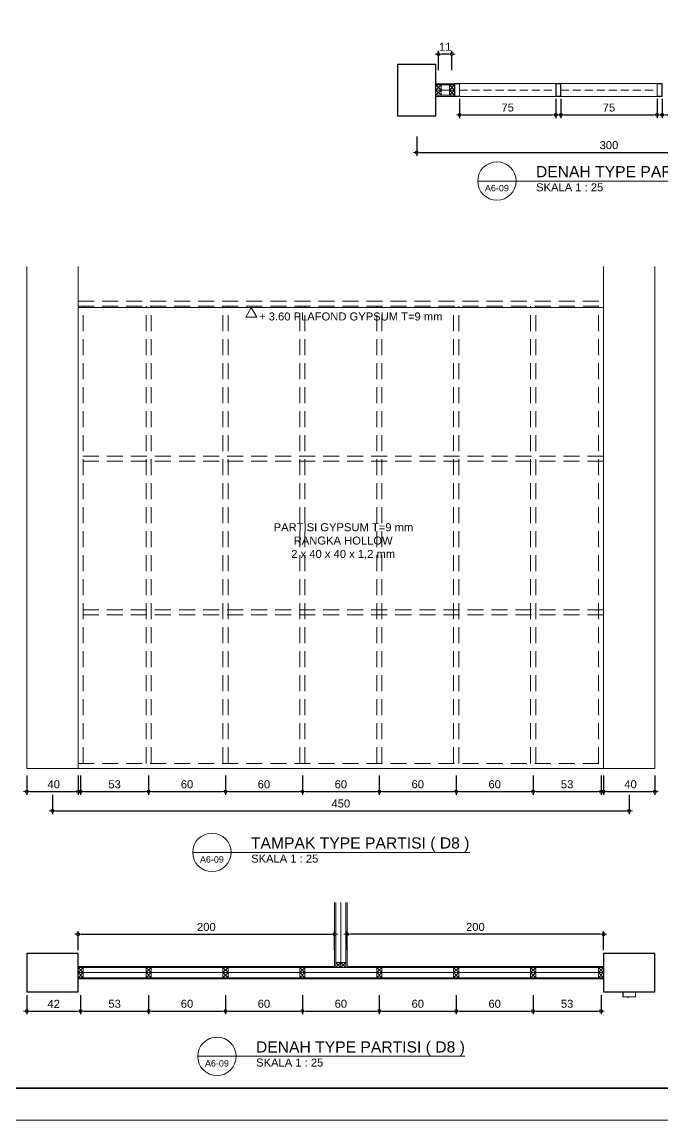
# Model space of a CAD drawing. Header units: millimetres. Extents: x -11 to 1625, y -267 to 180.
# Drawn here: x 957.42 to 977.39, y 118 to 152.3 of the extents above; entities that cross this region are included whole.
import ezdxf
from ezdxf.enums import TextEntityAlignment as Align

# ---------------------------------------------------------------- set-up
doc = ezdxf.new("R2010")
doc.units = ezdxf.units.MM
doc.linetypes.add('HIDDEN', pattern=[0.375, 0.25, -0.125])
for name, color, linetype, lineweight in [('ars', 11, 'Continuous', 5), ('GRS KOP', 1, 'Continuous', 35), ('KOLOM', 1, 'Continuous', 30), ('kop', 7, 'Continuous', 20), ('kus', 63, 'Continuous', 15), ('lan', 7, 'Continuous', 15), ('not', 7, 'Continuous', 20), ('PARTISI', 190, 'Continuous', 9), ('tem', 5, 'Continuous', 20), ('u', 6, 'Continuous', 20)]:
    doc.layers.add(name, color=color, linetype=linetype, lineweight=lineweight)
doc.styles.add('BARU', font='complex.shx')
doc.styles.add('S', font='SIMPLEX', dxfattribs={"width": 1.1})
doc.styles.get("Standard").update_dxf_attribs({"font": 'ARIALUNI.TTF'})
doc.dimstyles.new('SK-25', dxfattribs={"dimtxt": 0.25, "dimasz": 0.1, "dimexe": 0.1, "dimexo": 0, "dimgap": 0.1, "dimtad": 1, "dimdec": 0, "dimlfac": 25, "dimzin": 12, "dimdsep": 46, "dimtxsty": 'Standard', "dimblk": 'BULAT', "dimcen": 0.1, "dimclrd": 256, "dimadec": 0, "dimazin": 3, "dimtfac": 1, "dimtdec": 0, "dimtofl": 0, "dimtmove": 0, "dimatfit": 3, "dimldrblk": 'BULAT', "dimfxl": 0, "dimtolj": 1, "dimtzin": 0, "dimarcsym": 0})

# ---------------------------------------------------------------- blocks, each defined once
blk = doc.blocks.new('kop')
at = {"layer": 'GRS KOP'}
blk.add_lwpolyline([(1, 54), (83, 54), (83, 1), (1, 1)], close=True, dxfattribs=at)
at = {"layer": 'kop', "color": 7}
blk.add_line((0, 0), (84, 0), dxfattribs=at)
at = {"layer": 'kop', "style": 'BARU', "flags": 4}
for p, height in [((73.8, 5.4), 0.35), ((80.303, 5.382), 0.25), ((73.8, 4.9), 0.35), ((80.303, 4.882), 0.25), ((73.8, 4.4), 0.35), ((80.303, 4.382), 0.25)]:
    blk.add_attdef('-', p, '', height=height, dxfattribs=at)
at = {"layer": 'kop', "flags": 4}
for tag, p in [('AR-00', (78.057, 2.648)), ('00', (81.238, 2.647))]:
    blk.add_attdef(tag, text='', height=0.35, dxfattribs=at).set_placement(p, align=Align.MIDDLE)
blk = doc.blocks.new('K1')
at = {"layer": 'KOLOM'}
blk.add_lwpolyline([(0.2, 0.15), (-0.2, 0.15), (-0.2, -0.15), (0.2, -0.15), (0.2, 0.15)], dxfattribs=at)
blk = doc.blocks.new('PEILA')
blk.add_lwpolyline([(-0.188, -0.325), (0.188, -0.325), (0, 0)], close=True)
at = {"style": 'S', "width": 1.1, "flags": 4}
blk.add_attdef('CAT', (0.265, -0.289), '', height=0.2, dxfattribs=at)
blk = doc.blocks.new('Ndtpd')
blk.add_line((0.747, 0), (-0.747, 0))
blk.add_circle((0, 0), 0.747)
at = {"flags": 4}
for tag, height, p in [('NO', 0.5, (0, 0.148)), ('NOLBR', 0.3, (0, -0.398))]:
    blk.add_attdef(tag, text='', height=height, dxfattribs=at).set_placement(p, align=Align.CENTER)
for tag, p, height in [('NDTPD', (1.516, 0.148), 0.5), ('SKALA', (1.523, -0.398), 0.3)]:
    blk.add_attdef(tag, p, '', height=height, dxfattribs=at)
blk = doc.blocks.new('BULAT')
for p, q in [((-1, 0), (1, 0)), ((0, -1), (0, 1))]:
    blk.add_line(p, q)
blk.add_circle((0, 0), 0.5)
blk = doc.blocks.new('*D2324')
at = {"layer": 'Defpoints', "color": 0, "ltscale": 0.15}
for p in [(966.169, 121.904), (968.569, 121.904), (968.569, 121.404)]:
    blk.add_point(p, dxfattribs=at)
at = {"layer": 'u', "color": 0, "lineweight": -2, "ltscale": 0.15}
for p, q in [((966.169, 121.904), (966.169, 121.304)), ((968.569, 121.904), (968.569, 121.304))]:
    blk.add_line(p, q, dxfattribs=at)
at = {"layer": 'u', "lineweight": -2, "ltscale": 0.15}
blk.add_line((966.269, 121.404), (968.469, 121.404), dxfattribs=at)
at = {"layer": 'u', "lineweight": -2, "ltscale": 0.15, "xscale": 0.1, "yscale": 0.1, "zscale": 0.1, "rotation": 180}
blk.add_blockref('BULAT', (966.169, 121.404), dxfattribs=at)
at = {"layer": 'u', "lineweight": -2, "ltscale": 0.15, "xscale": 0.1, "yscale": 0.1, "zscale": 0.1}
blk.add_blockref('BULAT', (968.569, 121.404), dxfattribs=at)
at = {"layer": 'u', "color": 0, "ltscale": 0.15, "insert": (967.369, 121.631), "char_height": 0.25, "attachment_point": 5}
blk.add_mtext('\\A1;60', dxfattribs=at)
blk = doc.blocks.new('*D2325')
at = {"layer": 'Defpoints', "color": 0, "ltscale": 0.15}
for p in [(968.569, 121.904), (970.969, 121.904), (970.969, 121.404)]:
    blk.add_point(p, dxfattribs=at)
at = {"layer": 'u', "color": 0, "lineweight": -2, "ltscale": 0.15}
for p, q in [((968.569, 121.904), (968.569, 121.304)), ((970.969, 121.904), (970.969, 121.304))]:
    blk.add_line(p, q, dxfattribs=at)
at = {"layer": 'u', "lineweight": -2, "ltscale": 0.15}
blk.add_line((968.669, 121.404), (970.869, 121.404), dxfattribs=at)
at = {"layer": 'u', "lineweight": -2, "ltscale": 0.15, "xscale": 0.1, "yscale": 0.1, "zscale": 0.1, "rotation": 180}
blk.add_blockref('BULAT', (968.569, 121.404), dxfattribs=at)
at = {"layer": 'u', "lineweight": -2, "ltscale": 0.15, "xscale": 0.1, "yscale": 0.1, "zscale": 0.1}
blk.add_blockref('BULAT', (970.969, 121.404), dxfattribs=at)
at = {"layer": 'u', "color": 0, "ltscale": 0.15, "insert": (969.769, 121.631), "char_height": 0.25, "attachment_point": 5}
blk.add_mtext('\\A1;60', dxfattribs=at)
blk = doc.blocks.new('*D2326')
at = {"layer": 'Defpoints', "color": 0, "ltscale": 0.15}
for p in [(963.769, 121.904), (966.169, 121.904), (966.169, 121.404)]:
    blk.add_point(p, dxfattribs=at)
at = {"layer": 'u', "color": 0, "lineweight": -2, "ltscale": 0.15}
for p, q in [((963.769, 121.904), (963.769, 121.304)), ((966.169, 121.904), (966.169, 121.304))]:
    blk.add_line(p, q, dxfattribs=at)
at = {"layer": 'u', "lineweight": -2, "ltscale": 0.15}
blk.add_line((963.869, 121.404), (966.069, 121.404), dxfattribs=at)
at = {"layer": 'u', "lineweight": -2, "ltscale": 0.15, "xscale": 0.1, "yscale": 0.1, "zscale": 0.1, "rotation": 180}
blk.add_blockref('BULAT', (963.769, 121.404), dxfattribs=at)
at = {"layer": 'u', "lineweight": -2, "ltscale": 0.15, "xscale": 0.1, "yscale": 0.1, "zscale": 0.1}
blk.add_blockref('BULAT', (966.169, 121.404), dxfattribs=at)
at = {"layer": 'u', "color": 0, "ltscale": 0.15, "insert": (964.969, 121.631), "char_height": 0.25, "attachment_point": 5}
blk.add_mtext('\\A1;60', dxfattribs=at)
blk = doc.blocks.new('*D2327')
at = {"layer": 'Defpoints', "color": 0, "ltscale": 0.15}
for p in [(961.369, 121.904), (963.769, 121.904), (963.769, 121.404)]:
    blk.add_point(p, dxfattribs=at)
at = {"layer": 'u', "color": 0, "lineweight": -2, "ltscale": 0.15}
for p, q in [((961.369, 121.904), (961.369, 121.304)), ((963.769, 121.904), (963.769, 121.304))]:
    blk.add_line(p, q, dxfattribs=at)
at = {"layer": 'u', "lineweight": -2, "ltscale": 0.15}
blk.add_line((961.469, 121.404), (963.669, 121.404), dxfattribs=at)
at = {"layer": 'u', "lineweight": -2, "ltscale": 0.15, "xscale": 0.1, "yscale": 0.1, "zscale": 0.1, "rotation": 180}
blk.add_blockref('BULAT', (961.369, 121.404), dxfattribs=at)
at = {"layer": 'u', "lineweight": -2, "ltscale": 0.15, "xscale": 0.1, "yscale": 0.1, "zscale": 0.1}
blk.add_blockref('BULAT', (963.769, 121.404), dxfattribs=at)
at = {"layer": 'u', "color": 0, "ltscale": 0.15, "insert": (962.569, 121.631), "char_height": 0.25, "attachment_point": 5}
blk.add_mtext('\\A1;60', dxfattribs=at)
blk = doc.blocks.new('*D2328')
at = {"layer": 'Defpoints', "color": 0, "ltscale": 0.15}
for p in [(970.969, 121.904), (973.369, 121.904), (973.369, 121.404)]:
    blk.add_point(p, dxfattribs=at)
at = {"layer": 'u', "color": 0, "lineweight": -2, "ltscale": 0.15}
for p, q in [((970.969, 121.904), (970.969, 121.304)), ((973.369, 121.904), (973.369, 121.304))]:
    blk.add_line(p, q, dxfattribs=at)
at = {"layer": 'u', "lineweight": -2, "ltscale": 0.15}
blk.add_line((971.069, 121.404), (973.269, 121.404), dxfattribs=at)
at = {"layer": 'u', "lineweight": -2, "ltscale": 0.15, "xscale": 0.1, "yscale": 0.1, "zscale": 0.1, "rotation": 180}
blk.add_blockref('BULAT', (970.969, 121.404), dxfattribs=at)
at = {"layer": 'u', "lineweight": -2, "ltscale": 0.15, "xscale": 0.1, "yscale": 0.1, "zscale": 0.1}
blk.add_blockref('BULAT', (973.369, 121.404), dxfattribs=at)
at = {"layer": 'u', "color": 0, "ltscale": 0.15, "insert": (972.169, 121.631), "char_height": 0.25, "attachment_point": 5}
blk.add_mtext('\\A1;60', dxfattribs=at)
blk = doc.blocks.new('*D2329')
at = {"layer": 'Defpoints', "color": 0, "ltscale": 0.15}
for p in [(973.369, 121.904), (975.489, 121.904), (975.489, 121.404)]:
    blk.add_point(p, dxfattribs=at)
at = {"layer": 'u', "color": 0, "lineweight": -2, "ltscale": 0.15}
for p, q in [((973.369, 121.904), (973.369, 121.304)), ((975.489, 121.904), (975.489, 121.304))]:
    blk.add_line(p, q, dxfattribs=at)
at = {"layer": 'u', "lineweight": -2, "ltscale": 0.15}
blk.add_line((973.469, 121.404), (975.389, 121.404), dxfattribs=at)
at = {"layer": 'u', "lineweight": -2, "ltscale": 0.15, "xscale": 0.1, "yscale": 0.1, "zscale": 0.1, "rotation": 180}
blk.add_blockref('BULAT', (973.369, 121.404), dxfattribs=at)
at = {"layer": 'u', "lineweight": -2, "ltscale": 0.15, "xscale": 0.1, "yscale": 0.1, "zscale": 0.1}
blk.add_blockref('BULAT', (975.489, 121.404), dxfattribs=at)
at = {"layer": 'u', "color": 0, "ltscale": 0.15, "insert": (974.429, 121.631), "char_height": 0.25, "attachment_point": 5}
blk.add_mtext('\\A1;53', dxfattribs=at)
blk = doc.blocks.new('*D2330')
at = {"layer": 'Defpoints', "color": 0, "ltscale": 0.15}
for p in [(959.249, 121.904), (961.369, 121.904), (961.369, 121.404)]:
    blk.add_point(p, dxfattribs=at)
at = {"layer": 'u', "color": 0, "lineweight": -2, "ltscale": 0.15}
for p, q in [((959.249, 121.904), (959.249, 121.304)), ((961.369, 121.904), (961.369, 121.304))]:
    blk.add_line(p, q, dxfattribs=at)
at = {"layer": 'u', "lineweight": -2, "ltscale": 0.15}
blk.add_line((959.349, 121.404), (961.269, 121.404), dxfattribs=at)
at = {"layer": 'u', "lineweight": -2, "ltscale": 0.15, "xscale": 0.1, "yscale": 0.1, "zscale": 0.1, "rotation": 180}
blk.add_blockref('BULAT', (959.249, 121.404), dxfattribs=at)
at = {"layer": 'u', "lineweight": -2, "ltscale": 0.15, "xscale": 0.1, "yscale": 0.1, "zscale": 0.1}
blk.add_blockref('BULAT', (961.369, 121.404), dxfattribs=at)
at = {"layer": 'u', "color": 0, "ltscale": 0.15, "insert": (960.309, 121.631), "char_height": 0.25, "attachment_point": 5}
blk.add_mtext('\\A1;53', dxfattribs=at)
blk = doc.blocks.new('*D2331')
at = {"layer": 'Defpoints', "color": 0, "ltscale": 0.15}
for p in [(967.173, 123.804), (959.169, 123.304), (967.173, 123.304)]:
    blk.add_point(p, dxfattribs=at)
at = {"layer": 'u', "color": 0, "lineweight": -2, "ltscale": 0.15}
for p, q in [((959.169, 123.304), (959.169, 123.904)), ((967.173, 123.304), (967.173, 123.904))]:
    blk.add_line(p, q, dxfattribs=at)
at = {"layer": 'u', "lineweight": -2, "ltscale": 0.15}
blk.add_line((959.269, 123.804), (967.073, 123.804), dxfattribs=at)
at = {"layer": 'u', "lineweight": -2, "ltscale": 0.15, "xscale": 0.1, "yscale": 0.1, "zscale": 0.1, "rotation": 180}
blk.add_blockref('BULAT', (959.169, 123.804), dxfattribs=at)
at = {"layer": 'u', "lineweight": -2, "ltscale": 0.15, "xscale": 0.1, "yscale": 0.1, "zscale": 0.1}
blk.add_blockref('BULAT', (967.173, 123.804), dxfattribs=at)
at = {"layer": 'u', "color": 0, "ltscale": 0.15, "insert": (963.171, 124.031), "char_height": 0.25, "attachment_point": 5}
blk.add_mtext('\\A1;200', dxfattribs=at)
blk = doc.blocks.new('*D2332')
at = {"layer": 'Defpoints', "color": 0, "ltscale": 0.15}
for p in [(967.565, 123.804), (967.565, 123.304), (975.569, 123.304)]:
    blk.add_point(p, dxfattribs=at)
at = {"layer": 'u', "color": 0, "lineweight": -2, "ltscale": 0.15}
for p, q in [((967.565, 123.304), (967.565, 123.904)), ((975.569, 123.304), (975.569, 123.904))]:
    blk.add_line(p, q, dxfattribs=at)
at = {"layer": 'u', "lineweight": -2, "ltscale": 0.15}
blk.add_line((975.469, 123.804), (967.665, 123.804), dxfattribs=at)
at = {"layer": 'u', "lineweight": -2, "ltscale": 0.15, "xscale": 0.1, "yscale": 0.1, "zscale": 0.1, "rotation": 180}
blk.add_blockref('BULAT', (967.565, 123.804), dxfattribs=at)
at = {"layer": 'u', "lineweight": -2, "ltscale": 0.15, "xscale": 0.1, "yscale": 0.1, "zscale": 0.1}
blk.add_blockref('BULAT', (975.569, 123.804), dxfattribs=at)
at = {"layer": 'u', "color": 0, "ltscale": 0.15, "insert": (971.567, 124.031), "char_height": 0.25, "attachment_point": 5}
blk.add_mtext('\\A1;200', dxfattribs=at)
blk = doc.blocks.new('*D2333')
at = {"layer": 'Defpoints', "color": 0, "ltscale": 0.15}
for p in [(957.569, 121.904), (959.249, 121.904), (959.249, 121.404)]:
    blk.add_point(p, dxfattribs=at)
at = {"layer": 'u', "color": 0, "lineweight": -2, "ltscale": 0.15}
for p, q in [((957.569, 121.904), (957.569, 121.304)), ((959.249, 121.904), (959.249, 121.304))]:
    blk.add_line(p, q, dxfattribs=at)
at = {"layer": 'u', "lineweight": -2, "ltscale": 0.15}
blk.add_line((957.669, 121.404), (959.149, 121.404), dxfattribs=at)
at = {"layer": 'u', "lineweight": -2, "ltscale": 0.15, "xscale": 0.1, "yscale": 0.1, "zscale": 0.1, "rotation": 180}
blk.add_blockref('BULAT', (957.569, 121.404), dxfattribs=at)
at = {"layer": 'u', "lineweight": -2, "ltscale": 0.15, "xscale": 0.1, "yscale": 0.1, "zscale": 0.1}
blk.add_blockref('BULAT', (959.249, 121.404), dxfattribs=at)
at = {"layer": 'u', "color": 0, "ltscale": 0.15, "insert": (958.409, 121.629), "char_height": 0.25, "attachment_point": 5}
blk.add_mtext('\\A1;42', dxfattribs=at)
blk = doc.blocks.new('*D2354')
at = {"layer": 'Defpoints', "color": 0, "ltscale": 0.15}
for p in [(966.169, 128.759), (968.569, 128.759), (968.569, 128.259)]:
    blk.add_point(p, dxfattribs=at)
at = {"layer": 'u', "color": 0, "lineweight": -2, "ltscale": 0.15}
for p, q in [((966.169, 128.759), (966.169, 128.159)), ((968.569, 128.759), (968.569, 128.159))]:
    blk.add_line(p, q, dxfattribs=at)
at = {"layer": 'u', "lineweight": -2, "ltscale": 0.15}
blk.add_line((966.269, 128.259), (968.469, 128.259), dxfattribs=at)
at = {"layer": 'u', "lineweight": -2, "ltscale": 0.15, "xscale": 0.1, "yscale": 0.1, "zscale": 0.1, "rotation": 180}
blk.add_blockref('BULAT', (966.169, 128.259), dxfattribs=at)
at = {"layer": 'u', "lineweight": -2, "ltscale": 0.15, "xscale": 0.1, "yscale": 0.1, "zscale": 0.1}
blk.add_blockref('BULAT', (968.569, 128.259), dxfattribs=at)
at = {"layer": 'u', "color": 0, "ltscale": 0.15, "insert": (967.369, 128.487), "char_height": 0.25, "attachment_point": 5}
blk.add_mtext('\\A1;60', dxfattribs=at)
blk = doc.blocks.new('*D2355')
at = {"layer": 'Defpoints', "color": 0, "ltscale": 0.15}
for p in [(968.569, 128.759), (970.969, 128.759), (970.969, 128.259)]:
    blk.add_point(p, dxfattribs=at)
at = {"layer": 'u', "color": 0, "lineweight": -2, "ltscale": 0.15}
for p, q in [((968.569, 128.759), (968.569, 128.159)), ((970.969, 128.759), (970.969, 128.159))]:
    blk.add_line(p, q, dxfattribs=at)
at = {"layer": 'u', "lineweight": -2, "ltscale": 0.15}
blk.add_line((968.669, 128.259), (970.869, 128.259), dxfattribs=at)
at = {"layer": 'u', "lineweight": -2, "ltscale": 0.15, "xscale": 0.1, "yscale": 0.1, "zscale": 0.1, "rotation": 180}
blk.add_blockref('BULAT', (968.569, 128.259), dxfattribs=at)
at = {"layer": 'u', "lineweight": -2, "ltscale": 0.15, "xscale": 0.1, "yscale": 0.1, "zscale": 0.1}
blk.add_blockref('BULAT', (970.969, 128.259), dxfattribs=at)
at = {"layer": 'u', "color": 0, "ltscale": 0.15, "insert": (969.769, 128.487), "char_height": 0.25, "attachment_point": 5}
blk.add_mtext('\\A1;60', dxfattribs=at)
blk = doc.blocks.new('*D2356')
at = {"layer": 'Defpoints', "color": 0, "ltscale": 0.15}
for p in [(963.769, 128.759), (966.169, 128.759), (966.169, 128.259)]:
    blk.add_point(p, dxfattribs=at)
at = {"layer": 'u', "color": 0, "lineweight": -2, "ltscale": 0.15}
for p, q in [((963.769, 128.759), (963.769, 128.159)), ((966.169, 128.759), (966.169, 128.159))]:
    blk.add_line(p, q, dxfattribs=at)
at = {"layer": 'u', "lineweight": -2, "ltscale": 0.15}
blk.add_line((963.869, 128.259), (966.069, 128.259), dxfattribs=at)
at = {"layer": 'u', "lineweight": -2, "ltscale": 0.15, "xscale": 0.1, "yscale": 0.1, "zscale": 0.1, "rotation": 180}
blk.add_blockref('BULAT', (963.769, 128.259), dxfattribs=at)
at = {"layer": 'u', "lineweight": -2, "ltscale": 0.15, "xscale": 0.1, "yscale": 0.1, "zscale": 0.1}
blk.add_blockref('BULAT', (966.169, 128.259), dxfattribs=at)
at = {"layer": 'u', "color": 0, "ltscale": 0.15, "insert": (964.969, 128.487), "char_height": 0.25, "attachment_point": 5}
blk.add_mtext('\\A1;60', dxfattribs=at)
blk = doc.blocks.new('*D2357')
at = {"layer": 'Defpoints', "color": 0, "ltscale": 0.15}
for p in [(961.369, 128.759), (963.769, 128.759), (963.769, 128.259)]:
    blk.add_point(p, dxfattribs=at)
at = {"layer": 'u', "color": 0, "lineweight": -2, "ltscale": 0.15}
for p, q in [((961.369, 128.759), (961.369, 128.159)), ((963.769, 128.759), (963.769, 128.159))]:
    blk.add_line(p, q, dxfattribs=at)
at = {"layer": 'u', "lineweight": -2, "ltscale": 0.15}
blk.add_line((961.469, 128.259), (963.669, 128.259), dxfattribs=at)
at = {"layer": 'u', "lineweight": -2, "ltscale": 0.15, "xscale": 0.1, "yscale": 0.1, "zscale": 0.1, "rotation": 180}
blk.add_blockref('BULAT', (961.369, 128.259), dxfattribs=at)
at = {"layer": 'u', "lineweight": -2, "ltscale": 0.15, "xscale": 0.1, "yscale": 0.1, "zscale": 0.1}
blk.add_blockref('BULAT', (963.769, 128.259), dxfattribs=at)
at = {"layer": 'u', "color": 0, "ltscale": 0.15, "insert": (962.569, 128.487), "char_height": 0.25, "attachment_point": 5}
blk.add_mtext('\\A1;60', dxfattribs=at)
blk = doc.blocks.new('*D2358')
at = {"layer": 'Defpoints', "color": 0, "ltscale": 0.15}
for p in [(970.969, 128.759), (973.369, 128.759), (973.369, 128.259)]:
    blk.add_point(p, dxfattribs=at)
at = {"layer": 'u', "color": 0, "lineweight": -2, "ltscale": 0.15}
for p, q in [((970.969, 128.759), (970.969, 128.159)), ((973.369, 128.759), (973.369, 128.159))]:
    blk.add_line(p, q, dxfattribs=at)
at = {"layer": 'u', "lineweight": -2, "ltscale": 0.15}
blk.add_line((971.069, 128.259), (973.269, 128.259), dxfattribs=at)
at = {"layer": 'u', "lineweight": -2, "ltscale": 0.15, "xscale": 0.1, "yscale": 0.1, "zscale": 0.1, "rotation": 180}
blk.add_blockref('BULAT', (970.969, 128.259), dxfattribs=at)
at = {"layer": 'u', "lineweight": -2, "ltscale": 0.15, "xscale": 0.1, "yscale": 0.1, "zscale": 0.1}
blk.add_blockref('BULAT', (973.369, 128.259), dxfattribs=at)
at = {"layer": 'u', "color": 0, "ltscale": 0.15, "insert": (972.169, 128.487), "char_height": 0.25, "attachment_point": 5}
blk.add_mtext('\\A1;60', dxfattribs=at)
blk = doc.blocks.new('*D2359')
at = {"layer": 'Defpoints', "color": 0, "ltscale": 0.15}
for p in [(973.369, 128.759), (975.489, 128.759), (975.489, 128.259)]:
    blk.add_point(p, dxfattribs=at)
at = {"layer": 'u', "color": 0, "lineweight": -2, "ltscale": 0.15}
for p, q in [((973.369, 128.759), (973.369, 128.159)), ((975.489, 128.759), (975.489, 128.159))]:
    blk.add_line(p, q, dxfattribs=at)
at = {"layer": 'u', "lineweight": -2, "ltscale": 0.15}
blk.add_line((973.469, 128.259), (975.389, 128.259), dxfattribs=at)
at = {"layer": 'u', "lineweight": -2, "ltscale": 0.15, "xscale": 0.1, "yscale": 0.1, "zscale": 0.1, "rotation": 180}
blk.add_blockref('BULAT', (973.369, 128.259), dxfattribs=at)
at = {"layer": 'u', "lineweight": -2, "ltscale": 0.15, "xscale": 0.1, "yscale": 0.1, "zscale": 0.1}
blk.add_blockref('BULAT', (975.489, 128.259), dxfattribs=at)
at = {"layer": 'u', "color": 0, "ltscale": 0.15, "insert": (974.429, 128.487), "char_height": 0.25, "attachment_point": 5}
blk.add_mtext('\\A1;53', dxfattribs=at)
blk = doc.blocks.new('*D2360')
at = {"layer": 'Defpoints', "color": 0, "ltscale": 0.15}
for p in [(959.249, 128.759), (961.369, 128.759), (961.369, 128.259)]:
    blk.add_point(p, dxfattribs=at)
at = {"layer": 'u', "color": 0, "lineweight": -2, "ltscale": 0.15}
for p, q in [((959.249, 128.759), (959.249, 128.159)), ((961.369, 128.759), (961.369, 128.159))]:
    blk.add_line(p, q, dxfattribs=at)
at = {"layer": 'u', "lineweight": -2, "ltscale": 0.15}
blk.add_line((959.349, 128.259), (961.269, 128.259), dxfattribs=at)
at = {"layer": 'u', "lineweight": -2, "ltscale": 0.15, "xscale": 0.1, "yscale": 0.1, "zscale": 0.1, "rotation": 180}
blk.add_blockref('BULAT', (959.249, 128.259), dxfattribs=at)
at = {"layer": 'u', "lineweight": -2, "ltscale": 0.15, "xscale": 0.1, "yscale": 0.1, "zscale": 0.1}
blk.add_blockref('BULAT', (961.369, 128.259), dxfattribs=at)
at = {"layer": 'u', "color": 0, "ltscale": 0.15, "insert": (960.309, 128.487), "char_height": 0.25, "attachment_point": 5}
blk.add_mtext('\\A1;53', dxfattribs=at)
blk = doc.blocks.new('*D2361')
at = {"layer": 'Defpoints', "color": 0, "ltscale": 0.15}
for p in [(957.569, 128.759), (959.169, 128.759), (959.169, 128.259)]:
    blk.add_point(p, dxfattribs=at)
at = {"layer": 'u', "color": 0, "lineweight": -2, "ltscale": 0.15}
for p, q in [((957.569, 128.759), (957.569, 128.159)), ((959.169, 128.759), (959.169, 128.159))]:
    blk.add_line(p, q, dxfattribs=at)
at = {"layer": 'u', "lineweight": -2, "ltscale": 0.15}
blk.add_line((957.669, 128.259), (959.069, 128.259), dxfattribs=at)
at = {"layer": 'u', "lineweight": -2, "ltscale": 0.15, "xscale": 0.1, "yscale": 0.1, "zscale": 0.1, "rotation": 180}
blk.add_blockref('BULAT', (957.569, 128.259), dxfattribs=at)
at = {"layer": 'u', "lineweight": -2, "ltscale": 0.15, "xscale": 0.1, "yscale": 0.1, "zscale": 0.1}
blk.add_blockref('BULAT', (959.169, 128.259), dxfattribs=at)
at = {"layer": 'u', "color": 0, "ltscale": 0.15, "insert": (958.409, 128.487), "char_height": 0.25, "attachment_point": 5}
blk.add_mtext('\\A1;40', dxfattribs=at)
blk = doc.blocks.new('*D2362')
at = {"layer": 'Defpoints', "color": 0, "ltscale": 0.15}
for p in [(958.369, 128.159), (976.369, 128.159), (976.369, 127.659)]:
    blk.add_point(p, dxfattribs=at)
at = {"layer": 'u', "color": 0, "lineweight": -2, "ltscale": 0.15}
for p, q in [((958.369, 128.159), (958.369, 127.559)), ((976.369, 128.159), (976.369, 127.559))]:
    blk.add_line(p, q, dxfattribs=at)
at = {"layer": 'u', "lineweight": -2, "ltscale": 0.15}
blk.add_line((958.469, 127.659), (976.269, 127.659), dxfattribs=at)
at = {"layer": 'u', "lineweight": -2, "ltscale": 0.15, "xscale": 0.1, "yscale": 0.1, "zscale": 0.1, "rotation": 180}
blk.add_blockref('BULAT', (958.369, 127.659), dxfattribs=at)
at = {"layer": 'u', "lineweight": -2, "ltscale": 0.15, "xscale": 0.1, "yscale": 0.1, "zscale": 0.1}
blk.add_blockref('BULAT', (976.369, 127.659), dxfattribs=at)
at = {"layer": 'u', "color": 0, "ltscale": 0.15, "insert": (967.369, 127.887), "char_height": 0.25, "attachment_point": 5}
blk.add_mtext('\\A1;450', dxfattribs=at)
blk = doc.blocks.new('*D2363')
at = {"layer": 'Defpoints', "color": 0, "ltscale": 0.15}
for p in [(975.569, 128.759), (977.169, 128.759), (977.169, 128.259)]:
    blk.add_point(p, dxfattribs=at)
at = {"layer": 'u', "color": 0, "lineweight": -2, "ltscale": 0.15}
for p, q in [((975.569, 128.759), (975.569, 128.159)), ((977.169, 128.759), (977.169, 128.159))]:
    blk.add_line(p, q, dxfattribs=at)
at = {"layer": 'u', "lineweight": -2, "ltscale": 0.15}
blk.add_line((975.669, 128.259), (977.069, 128.259), dxfattribs=at)
at = {"layer": 'u', "lineweight": -2, "ltscale": 0.15, "xscale": 0.1, "yscale": 0.1, "zscale": 0.1, "rotation": 180}
blk.add_blockref('BULAT', (975.569, 128.259), dxfattribs=at)
at = {"layer": 'u', "lineweight": -2, "ltscale": 0.15, "xscale": 0.1, "yscale": 0.1, "zscale": 0.1}
blk.add_blockref('BULAT', (977.169, 128.259), dxfattribs=at)
at = {"layer": 'u', "color": 0, "ltscale": 0.15, "insert": (976.409, 128.487), "char_height": 0.25, "attachment_point": 5}
blk.add_mtext('\\A1;40', dxfattribs=at)
blk = doc.blocks.new('*D2424')
at = {"layer": 'Defpoints', "color": 0, "ltscale": 0.15}
for p in [(969.735, 148.723), (981.735, 148.723), (981.735, 148.223)]:
    blk.add_point(p, dxfattribs=at)
at = {"layer": 'u', "color": 0, "lineweight": -2, "ltscale": 0.15}
for p, q in [((969.735, 148.723), (969.735, 148.123)), ((981.735, 148.723), (981.735, 148.123))]:
    blk.add_line(p, q, dxfattribs=at)
at = {"layer": 'u', "lineweight": -2, "ltscale": 0.15}
blk.add_line((969.835, 148.223), (981.635, 148.223), dxfattribs=at)
at = {"layer": 'u', "lineweight": -2, "ltscale": 0.15, "xscale": 0.1, "yscale": 0.1, "zscale": 0.1, "rotation": 180}
blk.add_blockref('BULAT', (969.735, 148.223), dxfattribs=at)
at = {"layer": 'u', "lineweight": -2, "ltscale": 0.15, "xscale": 0.1, "yscale": 0.1, "zscale": 0.1}
blk.add_blockref('BULAT', (981.735, 148.223), dxfattribs=at)
at = {"layer": 'u', "color": 0, "ltscale": 0.15, "insert": (975.735, 148.451), "char_height": 0.25, "attachment_point": 5}
blk.add_mtext('\\A1;300', dxfattribs=at)
blk = doc.blocks.new('*D2425')
at = {"layer": 'Defpoints', "color": 0, "ltscale": 0.15}
for p in [(974.235, 149.898), (977.235, 149.898), (977.235, 149.398)]:
    blk.add_point(p, dxfattribs=at)
at = {"layer": 'u', "color": 0, "lineweight": -2, "ltscale": 0.15}
for p, q in [((974.235, 149.898), (974.235, 149.298)), ((977.235, 149.898), (977.235, 149.298))]:
    blk.add_line(p, q, dxfattribs=at)
at = {"layer": 'u', "lineweight": -2, "ltscale": 0.15}
blk.add_line((974.335, 149.398), (977.135, 149.398), dxfattribs=at)
at = {"layer": 'u', "lineweight": -2, "ltscale": 0.15, "xscale": 0.1, "yscale": 0.1, "zscale": 0.1, "rotation": 180}
blk.add_blockref('BULAT', (974.235, 149.398), dxfattribs=at)
at = {"layer": 'u', "lineweight": -2, "ltscale": 0.15, "xscale": 0.1, "yscale": 0.1, "zscale": 0.1}
blk.add_blockref('BULAT', (977.235, 149.398), dxfattribs=at)
at = {"layer": 'u', "color": 0, "ltscale": 0.15, "insert": (975.735, 149.626), "char_height": 0.25, "attachment_point": 5}
blk.add_mtext('\\A1;75', dxfattribs=at)
blk = doc.blocks.new('*D2426')
at = {"layer": 'Defpoints', "color": 0, "ltscale": 0.15}
for p in [(971.075, 149.898), (974.075, 149.898), (974.075, 149.398)]:
    blk.add_point(p, dxfattribs=at)
at = {"layer": 'u', "color": 0, "lineweight": -2, "ltscale": 0.15}
for p, q in [((971.075, 149.898), (971.075, 149.298)), ((974.075, 149.898), (974.075, 149.298))]:
    blk.add_line(p, q, dxfattribs=at)
at = {"layer": 'u', "lineweight": -2, "ltscale": 0.15}
blk.add_line((971.175, 149.398), (973.975, 149.398), dxfattribs=at)
at = {"layer": 'u', "lineweight": -2, "ltscale": 0.15, "xscale": 0.1, "yscale": 0.1, "zscale": 0.1, "rotation": 180}
blk.add_blockref('BULAT', (971.075, 149.398), dxfattribs=at)
at = {"layer": 'u', "lineweight": -2, "ltscale": 0.15, "xscale": 0.1, "yscale": 0.1, "zscale": 0.1}
blk.add_blockref('BULAT', (974.075, 149.398), dxfattribs=at)
at = {"layer": 'u', "color": 0, "ltscale": 0.15, "insert": (972.575, 149.626), "char_height": 0.25, "attachment_point": 5}
blk.add_mtext('\\A1;75', dxfattribs=at)
blk = doc.blocks.new('*D2427')
at = {"layer": 'Defpoints', "color": 0, "ltscale": 0.15}
for p in [(977.395, 149.898), (980.395, 149.898), (980.395, 149.398)]:
    blk.add_point(p, dxfattribs=at)
at = {"layer": 'u', "color": 0, "lineweight": -2, "ltscale": 0.15}
for p, q in [((977.395, 149.898), (977.395, 149.298)), ((980.395, 149.898), (980.395, 149.298))]:
    blk.add_line(p, q, dxfattribs=at)
at = {"layer": 'u', "lineweight": -2, "ltscale": 0.15}
blk.add_line((977.495, 149.398), (980.295, 149.398), dxfattribs=at)
at = {"layer": 'u', "lineweight": -2, "ltscale": 0.15, "xscale": 0.1, "yscale": 0.1, "zscale": 0.1, "rotation": 180}
blk.add_blockref('BULAT', (977.395, 149.398), dxfattribs=at)
at = {"layer": 'u', "lineweight": -2, "ltscale": 0.15, "xscale": 0.1, "yscale": 0.1, "zscale": 0.1}
blk.add_blockref('BULAT', (980.395, 149.398), dxfattribs=at)
at = {"layer": 'u', "color": 0, "ltscale": 0.15, "insert": (978.895, 149.626), "char_height": 0.25, "attachment_point": 5}
blk.add_mtext('\\A1;75', dxfattribs=at)
blk = doc.blocks.new('*D2429')
at = {"layer": 'Defpoints', "color": 0, "ltscale": 0.15}
for p in [(970.415, 151.299), (970.415, 150.799), (970.835, 150.799)]:
    blk.add_point(p, dxfattribs=at)
at = {"layer": 'u', "color": 0, "lineweight": -2, "ltscale": 0.15}
for p, q in [((970.415, 150.799), (970.415, 151.399)), ((970.835, 150.799), (970.835, 151.399))]:
    blk.add_line(p, q, dxfattribs=at)
at = {"layer": 'u', "lineweight": -2, "ltscale": 0.15}
blk.add_line((970.735, 151.299), (970.515, 151.299), dxfattribs=at)
at = {"layer": 'u', "lineweight": -2, "ltscale": 0.15, "xscale": 0.1, "yscale": 0.1, "zscale": 0.1, "rotation": 180}
blk.add_blockref('BULAT', (970.415, 151.299), dxfattribs=at)
at = {"layer": 'u', "lineweight": -2, "ltscale": 0.15, "xscale": 0.1, "yscale": 0.1, "zscale": 0.1}
blk.add_blockref('BULAT', (970.835, 151.299), dxfattribs=at)
at = {"layer": 'u', "color": 0, "ltscale": 0.15, "insert": (970.625, 151.524), "char_height": 0.25, "attachment_point": 5}
blk.add_mtext('\\A1;11', dxfattribs=at)

msp = doc.modelspace()

# ---------------------------------------------------------------- linework, layer by layer
at = {"layer": 'ars'}
for p, q in [((970.9149987, 150.3688263), (970.3349987, 150.3688263)), ((970.4949987, 150.1728263), (970.3349987, 150.3328263)), ((970.3349987, 150.1728263), (970.4949987, 150.3328263)), ((970.7549987, 150.1728263), (970.9149987, 150.3328263)), ((970.9149987, 150.1728263), (970.7549987, 150.3328263)), ((970.3349987, 150.0128263), (970.4949987, 150.1728263)), ((970.4949987, 150.0128263), (970.3349987, 150.1728263)), ((970.9149987, 149.9768263), (970.3349987, 149.9768263)), ((970.9149987, 150.0128263), (970.7549987, 150.1728263)), ((970.7549987, 150.0128263), (970.9149987, 150.1728263)), ((959.1687143, 143.3821196), (975.5687143, 143.3821196)), ((967.1727143, 122.7997112), (967.1727143, 124.7997112)), ((967.5647143, 122.7997112), (967.5647143, 124.7997112)), ((959.1687143, 122.7997112), (967.1727143, 122.7997112)), ((967.2087143, 122.7637112), (967.3687143, 122.9237112)), ((967.2087143, 122.9237112), (967.3687143, 122.7637112)), ((967.3687143, 122.9237112), (967.5287143, 122.7637112)), ((967.3687143, 122.7637112), (967.5287143, 122.9237112)), ((967.5647143, 122.7997112), (975.5687143, 122.7997112)), ((959.1687143, 122.6037112), (959.3287143, 122.7637112)), ((959.3287143, 122.6037112), (959.1687143, 122.7637112)), ((959.3287143, 122.4437112), (959.1687143, 122.6037112)), ((959.1687143, 122.4437112), (959.3287143, 122.6037112)), ((961.2887143, 122.6037112), (961.4487143, 122.7637112)), ((961.4487143, 122.6037112), (961.2887143, 122.7637112)), ((961.4487143, 122.4437112), (961.2887143, 122.6037112)), ((961.2887143, 122.4437112), (961.4487143, 122.6037112)), ((963.6887143, 122.6037112), (963.8487143, 122.7637112)), ((963.8487143, 122.6037112), (963.6887143, 122.7637112)), ((963.8487143, 122.4437112), (963.6887143, 122.6037112)), ((963.6887143, 122.4437112), (963.8487143, 122.6037112)), ((966.0887143, 122.6037112), (966.2487143, 122.7637112)), ((966.2487143, 122.6037112), (966.0887143, 122.7637112)), ((966.2487143, 122.4437112), (966.0887143, 122.6037112)), ((966.0887143, 122.4437112), (966.2487143, 122.6037112)), ((968.4887143, 122.6037112), (968.6487143, 122.7637112)), ((968.6487143, 122.6037112), (968.4887143, 122.7637112)), ((968.6487143, 122.4437112), (968.4887143, 122.6037112)), ((968.4887143, 122.4437112), (968.6487143, 122.6037112)), ((970.8887143, 122.6037112), (971.0487143, 122.7637112)), ((971.0487143, 122.6037112), (970.8887143, 122.7637112)), ((971.0487143, 122.4437112), (970.8887143, 122.6037112)), ((970.8887143, 122.4437112), (971.0487143, 122.6037112)), ((973.2887143, 122.6037112), (973.4487143, 122.7637112)), ((973.4487143, 122.6037112), (973.2887143, 122.7637112)), ((973.4487143, 122.4437112), (973.2887143, 122.6037112)), ((973.2887143, 122.4437112), (973.4487143, 122.6037112)), ((975.4087143, 122.6037112), (975.5687143, 122.7637112)), ((975.5687143, 122.6037112), (975.4087143, 122.7637112)), ((975.5687143, 122.4437112), (975.4087143, 122.6037112)), ((975.4087143, 122.4437112), (975.5687143, 122.6037112)), ((959.1687143, 122.4077112), (975.5687143, 122.4077112))]:
    msp.add_line(p, q, dxfattribs=at)
at = {"layer": 'kus'}
for p, q in [((971.0749987, 150.3728263), (974.0749987, 150.3728263)), ((974.2349987, 150.3728263), (977.2349987, 150.3728263)), ((971.0749987, 149.9728263), (974.0749987, 149.9728263)), ((974.2349987, 149.9728263), (977.2349987, 149.9728263))]:
    msp.add_line(p, q, dxfattribs=at)
at = {"layer": 'kus', "linetype": 'HIDDEN'}
for p, q in [((971.0749987, 150.1728263), (974.0749987, 150.1728263)), ((974.2349987, 150.1728263), (977.2349987, 150.1728263))]:
    msp.add_line(p, q, dxfattribs=at)
at = {"layer": 'kus'}
for points in [[(971.0749987, 149.9728263), (970.9149987, 149.9728263), (970.9149987, 150.3728263), (971.0749987, 150.3728263)], [(971.0669987, 149.9808263), (970.9229987, 149.9808263), (970.9229987, 150.3648263), (971.0669987, 150.3648263)], [(974.2349987, 149.9728263), (974.0749987, 149.9728263), (974.0749987, 150.3728263), (974.2349987, 150.3728263)], [(974.2269987, 149.9808263), (974.0829987, 149.9808263), (974.0829987, 150.3648263), (974.2269987, 150.3648263)], [(977.3949987, 149.9728263), (977.2349987, 149.9728263), (977.2349987, 150.3728263), (977.3949987, 150.3728263)], [(977.3869987, 149.9808263), (977.2429987, 149.9808263), (977.2429987, 150.3648263), (977.3869987, 150.3648263)], [(976.3287143, 121.8241579), (976.3287143, 121.8437112), (976.322905, 121.8437112), (976.1687143, 121.8437112), (976.1687143, 122.0037112), (976.5687143, 122.0037112), (976.5687143, 121.8437112), (976.3427385, 121.8437112), (976.3357033, 121.8241579)], [(976.5607143, 121.8517112), (976.5607143, 121.9957112), (976.1767143, 121.9957112), (976.1767143, 121.8517112)]]:
    msp.add_lwpolyline(points, close=True, dxfattribs=at)
at = {"layer": 'lan'}
msp.add_line((957.5687143, 128.9821196), (977.1687143, 128.9821196), dxfattribs=at)
at = {"layer": 'not'}
for p, q in [((972.8385852, 147.330697), (980.2390773, 147.330697)), ((963.9458711, 126.36099), (971.391309, 126.36099)), ((964.1020426, 119.9903538), (971.2400117, 119.9903538))]:
    msp.add_line(p, q, dxfattribs=at)
at = {"layer": 'PARTISI'}
for p, q in [((970.3349987, 150.3328263), (970.9149987, 150.3328263)), ((970.4949987, 150.3328263), (970.4949987, 150.0128263)), ((970.7549987, 150.3328263), (970.7549987, 150.0128263)), ((970.3349987, 150.1728263), (970.9149987, 150.1728263)), ((970.9149987, 150.0128263), (970.3349987, 150.0128263)), ((967.2087143, 122.7637112), (967.2087143, 124.7997112)), ((967.3687143, 122.7637112), (967.3687143, 124.7997112)), ((967.5287143, 122.7637112), (967.5287143, 124.7997112)), ((967.5287143, 122.9237112), (967.2087143, 122.9237112)), ((959.1687143, 122.7637112), (975.5687143, 122.7637112)), ((959.1687143, 122.6037112), (975.5687143, 122.6037112)), ((959.3287143, 122.7637112), (959.3287143, 122.4437112)), ((961.2887143, 122.7637112), (961.2887143, 122.4437112)), ((961.4487143, 122.7637112), (961.4487143, 122.4437112)), ((963.6887143, 122.7637112), (963.6887143, 122.4437112)), ((963.8487143, 122.7637112), (963.8487143, 122.4437112)), ((966.0887143, 122.7637112), (966.0887143, 122.4437112)), ((966.2487143, 122.7637112), (966.2487143, 122.4437112)), ((968.4887143, 122.7637112), (968.4887143, 122.4437112)), ((968.6487143, 122.7637112), (968.6487143, 122.4437112)), ((970.8887143, 122.7637112), (970.8887143, 122.4437112)), ((971.0487143, 122.7637112), (971.0487143, 122.4437112)), ((973.2887143, 122.7637112), (973.2887143, 122.4437112)), ((973.4487143, 122.7637112), (973.4487143, 122.4437112)), ((975.4087143, 122.7637112), (975.4087143, 122.4437112)), ((959.1687143, 122.4437112), (975.5687143, 122.4437112))]:
    msp.add_line(p, q, dxfattribs=at)
at = {"layer": 'PARTISI', "linetype": 'HIDDEN', "ltscale": 2}
for p, q in [((959.1687143, 143.5821196), (975.5687143, 143.5821196)), ((959.1687143, 143.4221196), (975.5687143, 143.4221196)), ((959.3287143, 129.1421196), (959.3287143, 143.4221196)), ((961.2887143, 129.1421196), (961.2887143, 143.4221196)), ((961.4487143, 129.1421196), (961.4487143, 143.4221196)), ((963.6887143, 129.1421196), (963.6887143, 143.4221196)), ((963.8487143, 129.1421196), (963.8487143, 143.4221196)), ((966.0887143, 129.1421196), (966.0887143, 143.4221196)), ((966.2487143, 129.1421196), (966.2487143, 143.4221196)), ((968.4887143, 129.1421196), (968.4887143, 143.4221196)), ((968.6487143, 129.1421196), (968.6487143, 143.4221196)), ((970.8887143, 129.1421196), (970.8887143, 143.4221196)), ((971.0487143, 129.1421196), (971.0487143, 143.4221196)), ((973.2887143, 129.1421196), (973.2887143, 143.4221196)), ((973.4487143, 129.1421196), (973.4487143, 143.4221196)), ((975.4087143, 129.1421196), (975.4087143, 143.4221196)), ((975.5687143, 138.7421196), (959.1687143, 138.7421196)), ((975.5687143, 138.5821196), (959.1687143, 138.5821196)), ((975.5687143, 133.9421196), (959.1687143, 133.9421196)), ((975.5687143, 133.7821196), (959.1687143, 133.7821196)), ((959.1687143, 129.1421196), (975.5687143, 129.1421196))]:
    msp.add_line(p, q, dxfattribs=at)
at = {"layer": 'tem'}
for p, q in [((957.5687143, 128.9821196), (957.5687143, 144.6596573)), ((959.1687143, 128.9821196), (959.1687143, 144.6596573)), ((975.5687143, 128.9821196), (975.5687143, 144.6596573)), ((977.1687143, 128.9821196), (977.1687143, 144.6596573))]:
    msp.add_line(p, q, dxfattribs=at)

# ---------------------------------------------------------------- block references
at = {"layer": 'KOLOM', "xscale": 4, "yscale": 4, "zscale": 4, "rotation": 270}
msp.add_blockref('K1', (969.7349987, 150.1728263), dxfattribs=at)
at = {"layer": 'KOLOM', "xscale": 4, "yscale": 4, "zscale": 4}
for p in [(958.3687143, 122.6037112), (976.3687143, 122.6037112)]:
    msp.add_blockref('K1', p, dxfattribs=at)
at = {"layer": 'kop'}
msp.add_blockref('kop', (911.2141622, 118.0000005), dxfattribs=at)
at = {"layer": 'not'}
ref = msp.add_blockref('Ndtpd', (972.2385852, 147.330697), dxfattribs=dict(at, xscale=0.803212851405533, yscale=0.803212851405533, zscale=0.803212851405533))
ref.add_attrib('NDTPD', 'DENAH TYPE PARTISI ( D11 )', (973.4562699, 147.4492228), dxfattribs={"layer": '0', "height": 0.35, "flags": 4})
ref.add_attrib('NOLBR', 'A6-09', dxfattribs={"layer": '0', "height": 0.2, "flags": 4}).set_placement((972.238258, 147.0107271), align=Align.CENTER)
ref.add_attrib('SKALA', 'SKALA 1 : 25', (973.4620699, 147.0107271), dxfattribs={"layer": '0', "height": 0.25, "flags": 4})
ref = msp.add_blockref('PEILA', (964.5737179, 143.3821196), dxfattribs=dict(at, xscale=0.9237604307034012, yscale=0.9237604307034012, zscale=0.9237604307034012))
ref.add_attrib('CAT', '+ 3.60 PLAFOND GYPSUM T=9 mm', (964.8170632, 142.9755677), dxfattribs={"layer": '0', "height": 0.25, "flags": 4})
ref = msp.add_blockref('Ndtpd', (963.3458711, 126.36099), dxfattribs=dict(at, xscale=0.803212851405533, yscale=0.803212851405533, zscale=0.803212851405533))
ref.add_attrib('NDTPD', 'TAMPAK TYPE PARTISI ( D8 )', (964.5635558, 126.4795159), dxfattribs={"layer": '0', "height": 0.35, "flags": 4})
ref.add_attrib('NOLBR', 'A6-09', dxfattribs={"layer": '0', "height": 0.2, "flags": 4}).set_placement((963.345544, 126.0410201), align=Align.CENTER)
ref.add_attrib('SKALA', 'SKALA 1 : 25', (964.5693558, 126.0410201), dxfattribs={"layer": '0', "height": 0.25, "flags": 4})
ref = msp.add_blockref('Ndtpd', (963.5020426, 119.9903538), dxfattribs=dict(at, xscale=0.803212851405533, yscale=0.803212851405533, zscale=0.803212851405533))
ref.add_attrib('NDTPD', 'DENAH TYPE PARTISI ( D8 )', (964.7197272, 120.1088796), dxfattribs={"layer": '0', "height": 0.35, "flags": 4})
ref.add_attrib('NOLBR', 'A6-09', dxfattribs={"layer": '0', "height": 0.2, "flags": 4}).set_placement((963.5017154, 119.6703839), align=Align.CENTER)
ref.add_attrib('SKALA', 'SKALA 1 : 25', (964.7255273, 119.6703839), dxfattribs={"layer": '0', "height": 0.25, "flags": 4})

# ---------------------------------------------------------------- texts
at = {"layer": 'not', "insert": (965.2373431, 136.6420607), "char_height": 0.25, "attachment_point": 1}
msp.add_mtext_dynamic_manual_height_columns('\\pi0.035568;PARTISI GYPSUM T=9 mm\\P\\pi0.66227;RANGKA HOLLOW\\P\\pi0.58494;2 x 40 x 40 x 1,2 mm', width=4.378435059, gutter_width=4.3707989, heights=[0], dxfattribs=at)

# ---------------------------------------------------------------- dimensions: what is measured, and where the dimension line sits
at = {"layer": 'u', "ltscale": 0.15}
dim = msp.add_linear_dim(base=(970.4149986835, 151.2985560085), p1=(970.8349986835, 150.7985560085), p2=(970.4149986835, 150.7985560085), angle=180, dimstyle='SK-25', override={"dimdec": 0}, dxfattribs=at)
dim.commit()
dim.dimension.update_dxf_attribs({"geometry": '*D2429', "text_midpoint": (970.6249986835, 151.2985560085), "dimtype": 160})
for base, p1, p2, picture, middle in [((974.0749987, 149.3984318), (971.0749987, 149.8984318), (974.0749987, 149.8984318), '*D2426', (972.5749987, 149.3984318)), ((977.2349987, 149.3984318), (974.2349987, 149.8984318), (977.2349987, 149.8984318), '*D2425', (975.7349987, 149.3984318)), ((980.3949987, 149.3984318), (977.3949987, 149.8984318), (980.3949987, 149.8984318), '*D2427', (978.8949987, 149.3984318)), ((981.7349987, 148.2228263), (969.7349987, 148.7228263), (981.7349987, 148.7228263), '*D2424', (975.7349987, 148.2228263))]:
    dim = msp.add_linear_dim(base=base, p1=p1, p2=p2, dimstyle='SK-25', override={"dimdec": 0}, dxfattribs=at)
    dim.commit()
    dim.dimension.update_dxf_attribs({"geometry": picture, "text_midpoint": middle, "dimtype": 160})
for base, p1, p2, picture, middle in [((959.1687143, 128.259017), (957.5687143, 128.759017), (959.1687143, 128.759017), '*D2361', (958.4087143, 128.259017)), ((961.3687143, 128.259017), (959.2487143, 128.759017), (961.3687143, 128.759017), '*D2360', (960.3087143, 128.259017)), ((963.7687143, 128.259017), (961.3687143, 128.759017), (963.7687143, 128.759017), '*D2357', (962.5687143, 128.259017)), ((966.1687143, 128.259017), (963.7687143, 128.759017), (966.1687143, 128.759017), '*D2356', (964.9687143, 128.259017)), ((968.5687143, 128.259017), (966.1687143, 128.759017), (968.5687143, 128.759017), '*D2354', (967.3687143, 128.259017)), ((970.9687143, 128.259017), (968.5687143, 128.759017), (970.9687143, 128.759017), '*D2355', (969.7687143, 128.259017)), ((973.3687143, 128.259017), (970.9687143, 128.759017), (973.3687143, 128.759017), '*D2358', (972.1687143, 128.259017)), ((975.4887143, 128.259017), (973.3687143, 128.759017), (975.4887143, 128.759017), '*D2359', (974.4287143, 128.259017)), ((977.1687143, 128.259017), (975.5687143, 128.759017), (977.1687143, 128.759017), '*D2363', (976.4087143, 128.259017)), ((976.3687143, 127.659017), (958.3687143, 128.159017), (976.3687143, 128.159017), '*D2362', (967.3687143, 127.659017)), ((967.1727143, 123.8037112), (959.1687143, 123.3037112), (967.1727143, 123.3037112), '*D2331', (963.1707143, 123.8037112)), ((959.2487143, 121.4037112), (957.5687143, 121.9037112), (959.2487143, 121.9037112), '*D2333', (958.4087143, 121.4037112)), ((961.3687143, 121.4037112), (959.2487143, 121.9037112), (961.3687143, 121.9037112), '*D2330', (960.3087143, 121.4037112)), ((963.7687143, 121.4037112), (961.3687143, 121.9037112), (963.7687143, 121.9037112), '*D2327', (962.5687143, 121.4037112)), ((966.1687143, 121.4037112), (963.7687143, 121.9037112), (966.1687143, 121.9037112), '*D2326', (964.9687143, 121.4037112)), ((968.5687143, 121.4037112), (966.1687143, 121.9037112), (968.5687143, 121.9037112), '*D2324', (967.3687143, 121.4037112)), ((970.9687143, 121.4037112), (968.5687143, 121.9037112), (970.9687143, 121.9037112), '*D2325', (969.7687143, 121.4037112)), ((973.3687143, 121.4037112), (970.9687143, 121.9037112), (973.3687143, 121.9037112), '*D2328', (972.1687143, 121.4037112)), ((975.4887143, 121.4037112), (973.3687143, 121.9037112), (975.4887143, 121.9037112), '*D2329', (974.4287143, 121.4037112))]:
    dim = msp.add_linear_dim(base=base, p1=p1, p2=p2, dimstyle='SK-25', dxfattribs=at)
    dim.commit()
    dim.dimension.update_dxf_attribs({"geometry": picture, "text_midpoint": middle, "dimtype": 160})
dim = msp.add_linear_dim(base=(967.5647143, 123.8037112), p1=(975.5687143, 123.3037112), p2=(967.5647143, 123.3037112), angle=180, dimstyle='SK-25', dxfattribs=at)
dim.commit()
dim.dimension.update_dxf_attribs({"geometry": '*D2332', "text_midpoint": (971.5667143, 123.8037112), "dimtype": 160})

doc.saveas('drawing.dxf')
